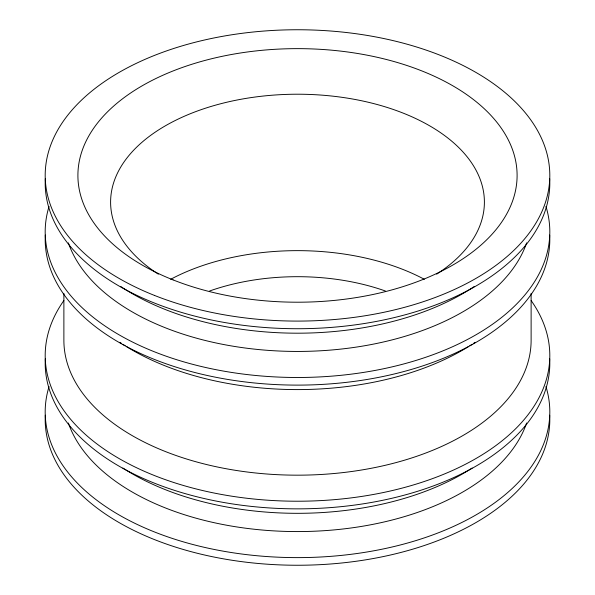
<?xml version="1.0" encoding="UTF-8"?>
<svg xmlns="http://www.w3.org/2000/svg" width="595" height="595" viewBox="0 0 595 595"><rect width="100%" height="100%" fill="white"/><g stroke="black" fill="none" stroke-linecap="round" stroke-linejoin="round"><path stroke-width="0.89" d="M531.119 293.357L531.119 340.295A233.619 134.879 0 0 1 297.5 475.174A233.619 134.879 0 0 1 63.881 340.295L63.881 293.357M549.691 358.785A252.31 145.671 0 0 1 297.5 508.851A252.31 145.671 0 0 1 45.309 358.785M531.142 300.564A252.31 145.671 0 0 1 297.5 501.221A252.31 145.671 0 0 1 63.858 300.564M545.95 206.428A252.31 145.671 0 0 1 297.5 377.49A252.31 145.671 0 0 1 49.05 206.428M526.635 242.872A233.619 134.879 0 0 1 297.5 351.437A233.619 134.879 0 0 1 68.365 242.872M474.401 286.411A233.619 134.879 0 0 1 120.599 286.411M472.132 468.034A233.619 134.879 0 0 1 122.867 468.034M526.635 423A233.619 134.879 0 0 1 297.5 531.573A233.619 134.879 0 0 1 68.365 423M549.691 178.649A252.31 145.671 0 0 1 297.5 328.723A252.31 145.671 0 0 1 45.309 178.649M170.639 279.308A186.897 107.903 0 0 1 424.361 279.308M209.611 291A168.207 97.111 0 0 1 385.389 291M158.359 274.161A186.897 107.903 0 0 1 167.76 124.452A186.897 107.903 0 0 1 427.24 124.452A186.897 107.903 0 0 1 436.641 274.161M549.691 235.047A252.31 145.671 0 0 1 297.5 385.114A252.31 145.671 0 0 1 45.309 235.047M549.691 415.184A252.31 145.671 0 0 1 297.5 565.25A252.31 145.671 0 0 1 45.309 415.184M545.95 386.557A252.31 145.671 0 0 1 297.5 557.619A252.31 145.671 0 0 1 49.05 386.557M475.145 342.304A233.619 134.879 0 0 1 473.65 343.308M472.132 344.297A233.619 134.879 0 0 1 469.827 345.777M468.272 346.751A233.619 134.879 0 0 1 126.728 346.751M125.173 345.777A233.619 134.879 0 0 1 122.867 344.297M121.35 343.308A233.619 134.879 0 0 1 119.855 342.304M154.588 295.47A252.31 145.671 0 0 0 549.029 186.852A252.31 145.671 0 0 0 188.875 43.941A252.31 145.671 0 0 0 154.588 295.47M173.115 279.91A219.6 126.787 0 0 0 516.423 185.365A219.6 126.787 0 0 0 202.962 60.988A219.6 126.787 0 0 0 173.115 279.91"/></g></svg>
